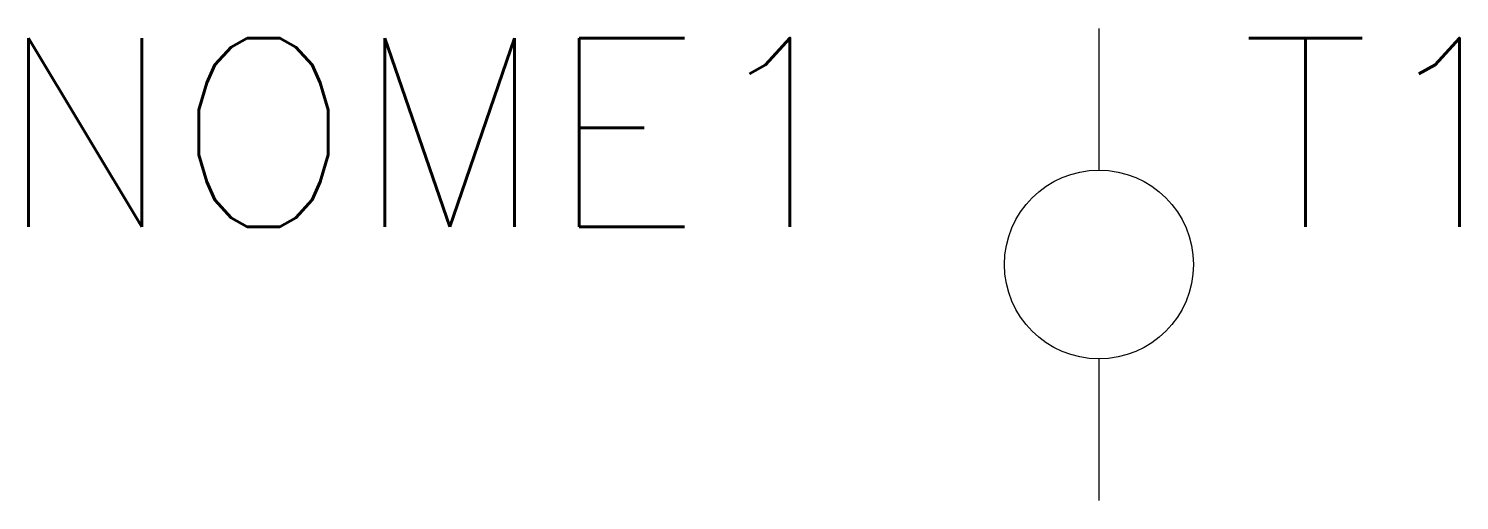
# Model space of a CAD drawing. Header units: millimetres. Extents: x -11.3 to 3.8, y -5 to 0.
import ezdxf
from ezdxf.enums import TextEntityAlignment as Align

# ---------------------------------------------------------------- set-up
doc = ezdxf.new("R2010")
doc.units = ezdxf.units.MM
doc.header["$LTSCALE"] = 10
doc.styles.add('romans', font='romans.shx', dxfattribs={"width": 0.9})

msp = doc.modelspace()

# ---------------------------------------------------------------- linework, layer by layer
at = {"color": 7}
for p, q in [((0, 0), (0, -1.5)), ((0, -3.5), (0, -5))]:
    msp.add_line(p, q, dxfattribs=at)
msp.add_circle((0, -2.5), 1, dxfattribs=at)

# ---------------------------------------------------------------- texts
at = {"color": 7, "lineweight": -3, "style": 'romans'}
msp.add_attdef('NOME1', text='', height=2, dxfattribs=at).set_placement((-2.5, -1.1), align=Align.MIDDLE_RIGHT)
msp.add_attdef('T1', text='', height=2, dxfattribs=at).set_placement((1.5, -1.1), align=Align.MIDDLE_LEFT)

doc.saveas('drawing.dxf')
